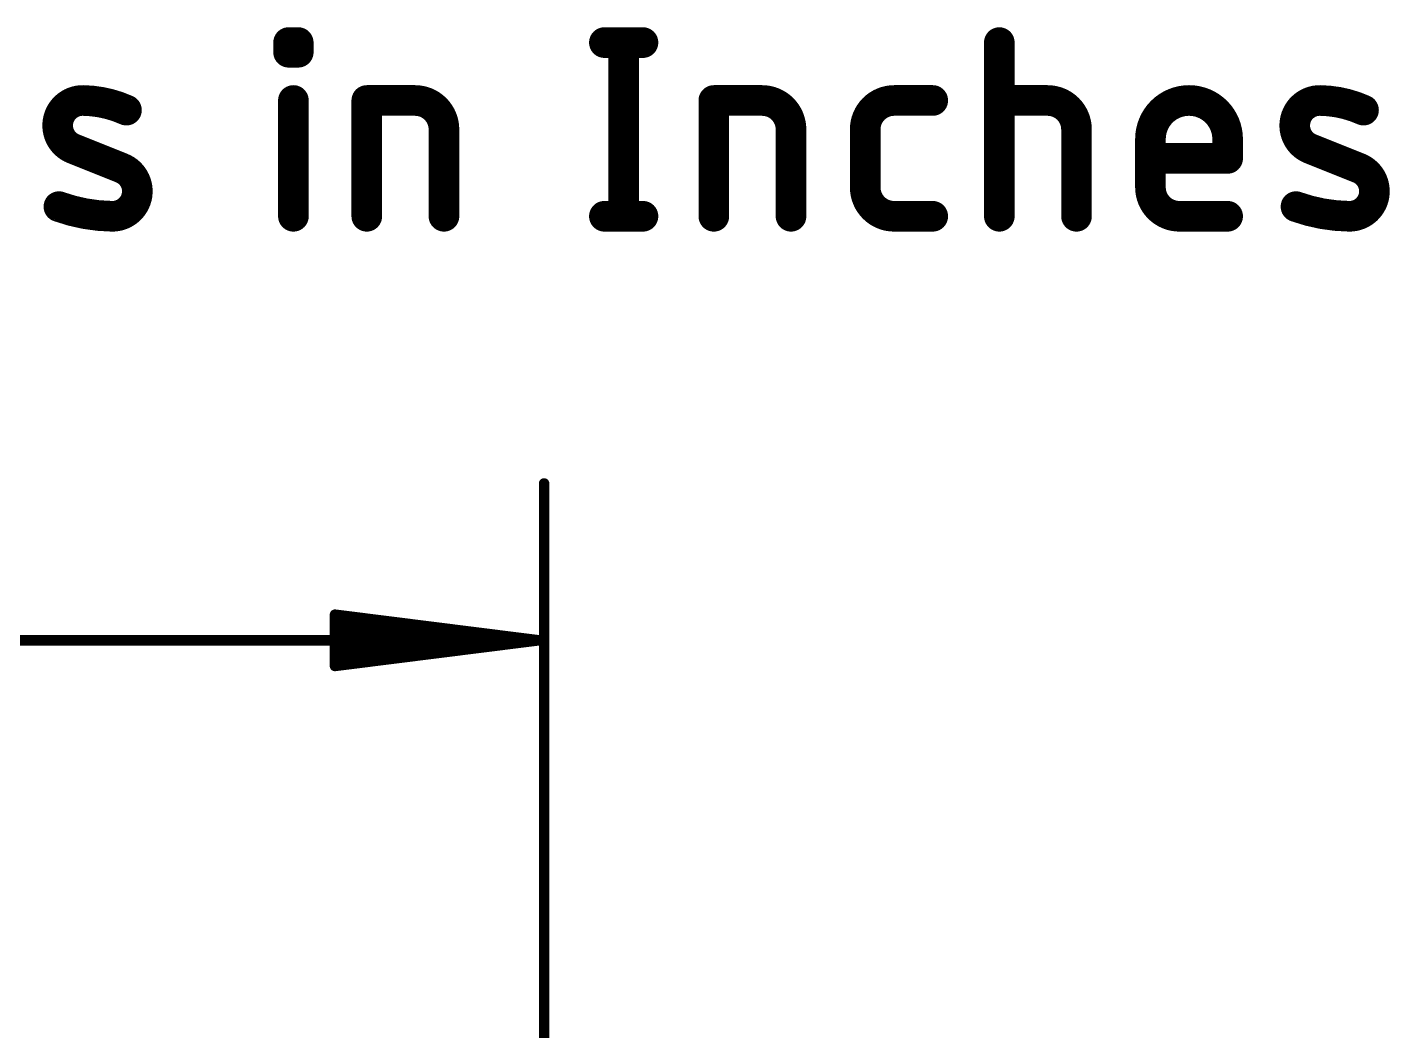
# Model space of a CAD drawing. Extents: x -25 to 77, y -62 to 26.
# Drawn here: x 18.97 to 35.91, y 13.18 to 25.65 of the extents above; entities that cross this region are included whole.
import ezdxf

# ---------------------------------------------------------------- set-up
doc = ezdxf.new("R2010")
doc.units = 0
doc.layers.add('47', color=253, linetype='CONTINUOUS')

msp = doc.modelspace()

# ---------------------------------------------------------------- linework, layer by layer
at = {"layer": '47'}
for points, const_width in [([(22.2232, 25.3436), (22.2232, 25.4635)], 0.381), ([(22.2232, 25.4635), (22.3432, 25.4635)], 0.381), ([(22.3432, 25.4635), (22.3432, 25.3436)], 0.381), ([(26.1495, 25.4635), (26.6292, 25.4635)], 0.381), ([(26.3893, 25.4635), (26.3893, 23.3045)], 0.381), ([(31.0597, 23.3045), (31.0597, 25.4635)], 0.381), ([(22.3432, 25.3436), (22.2232, 25.3436)], 0.381), ([(22.2832, 23.3045), (22.2832, 24.7438)], 0.381), ([(23.1953, 23.3045), (23.1953, 24.7438)], 0.381), ([(23.1953, 24.7438), (23.795, 24.7438)], 0.381), ([(27.5103, 23.3045), (27.5103, 24.7438)], 0.381), ([(27.5103, 24.7438), (28.11, 24.7438)], 0.381), ([(29.7522, 24.7438), (30.2319, 24.7438)], 0.381), ([(31.0597, 24.7438), (31.6594, 24.7438)], 0.381), ([(24.1549, 24.384), (24.1549, 23.3045)], 0.381), ([(28.4698, 24.384), (28.4698, 23.3045)], 0.381), ([(29.3923, 23.6643), (29.3923, 24.384)], 0.381), ([(32.0192, 24.384), (32.0192, 23.3045)], 0.381), ([(32.9387, 23.6643), (32.9387, 24.2641)], 0.381), ([(33.8983, 24.2641), (33.8983, 24.0242)], 0.381), ([(20.1472, 23.9042), (19.5475, 24.1441)], 0.381), ([(35.5279, 23.9042), (34.9282, 24.1441)], 0.381), ([(33.8983, 24.0242), (32.9387, 24.0242)], 0.381), ([(26.1495, 23.3045), (26.6292, 23.3045)], 0.381), ([(30.2319, 23.3045), (29.7522, 23.3045)], 0.381), ([(33.8983, 23.3045), (33.2986, 23.3045)], 0.381), ([(25.4, 12.7), (25.4, 19.984)], 0.13), ([(25.335, 18.034), (22.8, 18.3532)], 0.13), ([(22.8, 18.3532), (22.8, 17.7148)], 0.13), ([(25.335, 18.034), (22.8, 18.294)], 0.13), ([(25.335, 18.034), (22.8, 18.164)], 0.13), ([(25.335, 18.034), (0.065, 18.034)], 0.13), ([(22.8, 17.7148), (25.335, 18.034)], 0.13), ([(22.8, 17.904), (25.335, 18.034)], 0.13), ([(22.8, 17.774), (25.335, 18.034)], 0.13)]:
    msp.add_lwpolyline(points, dxfattribs=dict(at, const_width=const_width))
for points, const_width in [([(22.2232, 25.5587, 1), (22.2232, 25.3682)], 0.1905), ([(22.3185, 25.4635, 1), (22.128, 25.4635)], 0.1905), ([(22.4384, 25.4635, 1), (22.2479, 25.4635)], 0.1905), ([(22.3432, 25.3682, 1), (22.3432, 25.5587)], 0.1905), ([(26.1495, 25.5587, 1), (26.1495, 25.3682)], 0.1905), ([(26.4846, 25.4635, 1), (26.2941, 25.4635)], 0.1905), ([(26.6292, 25.3682, 1), (26.6292, 25.5587)], 0.1905), ([(31.1549, 25.4635, 1), (30.9644, 25.4635)], 0.1905), ([(22.2232, 25.4388, 1), (22.2232, 25.2483)], 0.1905), ([(22.128, 25.3436, 1), (22.3185, 25.3436)], 0.1905), ([(22.2479, 25.3436, 1), (22.4384, 25.3436)], 0.1905), ([(22.3432, 25.2483, 1), (22.3432, 25.4388)], 0.1905), ([(19.6674, 24.7438, 0.8318), (19.5475, 24.1441)], 0.381), ([(19.6688, 24.8391, 1), (19.6661, 24.6486)], 0.1905), ([(20.2072, 24.6239, 0.1025), (19.6674, 24.7438)], 0.381), ([(19.6661, 24.6486, 1), (19.6688, 24.8391)], 0.1905), ([(22.3784, 24.7438, 1), (22.1879, 24.7438)], 0.1905), ([(23.1953, 24.8391, 1), (23.1953, 24.6486)], 0.1905), ([(23.2906, 24.7438, 1), (23.1001, 24.7438)], 0.1905), ([(24.1549, 24.384, 0.4142), (23.795, 24.7438)], 0.381), ([(23.795, 24.8391, 1), (23.795, 24.6486)], 0.1905), ([(23.795, 24.6486, 1), (23.795, 24.8391)], 0.1905), ([(27.6055, 24.7438, 1), (27.415, 24.7438)], 0.1905), ([(27.5103, 24.8391, 1), (27.5103, 24.6486)], 0.1905), ([(28.4698, 24.384, 0.4142), (28.11, 24.7438)], 0.381), ([(28.11, 24.8391, 1), (28.11, 24.6486)], 0.1905), ([(28.11, 24.6486, 1), (28.11, 24.8391)], 0.1905), ([(29.7522, 24.7438, 0.4142), (29.3923, 24.384)], 0.381), ([(29.7522, 24.8391, 1), (29.7522, 24.6486)], 0.1905), ([(29.7522, 24.6486, 1), (29.7522, 24.8391)], 0.1905), ([(30.2319, 24.6486, 1), (30.2319, 24.8391)], 0.1905), ([(31.0597, 24.8391, 1), (31.0597, 24.6486)], 0.1905), ([(32.0192, 24.384, 0.4142), (31.6594, 24.7438)], 0.381), ([(31.6594, 24.8391, 1), (31.6594, 24.6486)], 0.1905), ([(31.6594, 24.6486, 1), (31.6594, 24.8391)], 0.1905), ([(33.8983, 24.2641, 1), (32.9387, 24.2641)], 0.381), ([(35.0481, 24.7438, 0.8318), (34.9282, 24.1441)], 0.381), ([(35.0495, 24.8391, 1), (35.0467, 24.6486)], 0.1905), ([(35.5878, 24.6239, 0.1025), (35.0481, 24.7438)], 0.381), ([(35.0467, 24.6486, 1), (35.0495, 24.8391)], 0.1905), ([(20.1681, 24.537, 1), (20.2463, 24.7107)], 0.1905), ([(35.5487, 24.537, 1), (35.6269, 24.7107)], 0.1905), ([(24.2501, 24.384, 1), (24.0596, 24.384)], 0.1905), ([(28.5651, 24.384, 1), (28.3746, 24.384)], 0.1905), ([(29.4876, 24.384, 1), (29.2971, 24.384)], 0.1905), ([(32.1145, 24.384, 1), (31.924, 24.384)], 0.1905), ([(24.0596, 24.384, 1), (24.2501, 24.384)], 0.1905), ([(28.3746, 24.384, 1), (28.5651, 24.384)], 0.1905), ([(29.2971, 24.384, 1), (29.4876, 24.384)], 0.1905), ([(31.924, 24.384, 1), (32.1145, 24.384)], 0.1905), ([(33.034, 24.2641, 1), (32.8435, 24.2641)], 0.1905), ([(33.9935, 24.2641, 1), (33.803, 24.2641)], 0.1905), ([(19.5828, 24.2325, 1), (19.5121, 24.0557)], 0.1905), ([(19.5121, 24.0557, 1), (19.5828, 24.2325)], 0.1905), ([(32.8435, 24.2641, 1), (33.034, 24.2641)], 0.1905), ([(33.803, 24.2641, 1), (33.9935, 24.2641)], 0.1905), ([(34.9635, 24.2325, 1), (34.8928, 24.0557)], 0.1905), ([(34.8928, 24.0557, 1), (34.9635, 24.2325)], 0.1905), ([(20.0272, 23.3045, 0.8318), (20.1472, 23.9042)], 0.381), ([(20.1826, 23.9927, 1), (20.1118, 23.8158)], 0.1905), ([(20.1118, 23.8158, 1), (20.1826, 23.9927)], 0.1905), ([(32.9387, 24.1194, 1), (32.9387, 23.9289)], 0.1905), ([(33.803, 24.0242, 1), (33.9935, 24.0242)], 0.1905), ([(33.8983, 23.9289, 1), (33.8983, 24.1194)], 0.1905), ([(35.4079, 23.3045, 0.8318), (35.5279, 23.9042)], 0.381), ([(35.5632, 23.9927, 1), (35.4925, 23.8158)], 0.1905), ([(35.4925, 23.8158, 1), (35.5632, 23.9927)], 0.1905), ([(29.3923, 23.6643, 0.4142), (29.7522, 23.3045)], 0.381), ([(29.4876, 23.6643, 1), (29.2971, 23.6643)], 0.1905), ([(29.2971, 23.6643, 1), (29.4876, 23.6643)], 0.1905), ([(32.9387, 23.6643, 0.4142), (33.2986, 23.3045)], 0.381), ([(33.034, 23.6643, 1), (32.8435, 23.6643)], 0.1905), ([(32.8435, 23.6643, 1), (33.034, 23.6643)], 0.1905), ([(19.3998, 23.5141, 1), (19.3353, 23.3348)], 0.1905), ([(19.3676, 23.4244, 0.083), (20.0272, 23.3045)], 0.381), ([(34.7805, 23.5141, 1), (34.716, 23.3348)], 0.1905), ([(34.7482, 23.4244, 0.083), (35.4079, 23.3045)], 0.381), ([(20.0286, 23.3997, 1), (20.0259, 23.2093)], 0.1905), ([(20.0259, 23.2093, 1), (20.0286, 23.3997)], 0.1905), ([(22.1879, 23.3045, 1), (22.3784, 23.3045)], 0.1905), ([(23.1001, 23.3045, 1), (23.2906, 23.3045)], 0.1905), ([(24.0596, 23.3045, 1), (24.2501, 23.3045)], 0.1905), ([(26.1495, 23.3998, 1), (26.1495, 23.2093)], 0.1905), ([(26.2941, 23.3045, 1), (26.4846, 23.3045)], 0.1905), ([(26.6292, 23.2093, 1), (26.6292, 23.3998)], 0.1905), ([(27.415, 23.3045, 1), (27.6055, 23.3045)], 0.1905), ([(28.3746, 23.3045, 1), (28.5651, 23.3045)], 0.1905), ([(29.7522, 23.3998, 1), (29.7522, 23.2093)], 0.1905), ([(29.7522, 23.2093, 1), (29.7522, 23.3998)], 0.1905), ([(30.2319, 23.2093, 1), (30.2319, 23.3998)], 0.1905), ([(30.9644, 23.3045, 1), (31.1549, 23.3045)], 0.1905), ([(31.924, 23.3045, 1), (32.1145, 23.3045)], 0.1905), ([(33.2986, 23.3998, 1), (33.2986, 23.2093)], 0.1905), ([(33.2986, 23.2093, 1), (33.2986, 23.3998)], 0.1905), ([(33.8983, 23.2093, 1), (33.8983, 23.3998)], 0.1905), ([(35.4093, 23.3997, 1), (35.4066, 23.2093)], 0.1905), ([(35.4066, 23.2093, 1), (35.4093, 23.3997)], 0.1905), ([(25.4325, 19.984, 1), (25.3675, 19.984)], 0.065), ([(22.8041, 18.3855, 1), (22.7959, 18.321)], 0.065), ([(22.8325, 18.3532, 1), (22.7675, 18.3532)], 0.065), ([(22.8033, 18.3263, 1), (22.7967, 18.2617)], 0.065), ([(22.8017, 18.1965, 1), (22.7983, 18.1315)], 0.065), ([(22.7983, 17.9365, 1), (22.8017, 17.8715)], 0.065), ([(25.3391, 18.0018, 1), (25.3309, 18.0662)], 0.065), ([(25.3309, 18.0018, 1), (25.3391, 18.0662)], 0.065), ([(25.3383, 18.0017, 1), (25.3317, 18.0663)], 0.065), ([(25.3317, 18.0017, 1), (25.3383, 18.0663)], 0.065), ([(25.3333, 18.0015, 1), (25.3367, 18.0665)], 0.065), ([(25.3367, 18.0015, 1), (25.3333, 18.0665)], 0.065), ([(25.335, 18.0015, 1), (25.335, 18.0665)], 0.065), ([(22.7967, 17.8063, 1), (22.8033, 17.7417)], 0.065), ([(22.7959, 17.747, 1), (22.8041, 17.6825)], 0.065), ([(22.7675, 17.7148, 1), (22.8325, 17.7148)], 0.065)]:
    msp.add_lwpolyline(points, format="xyb", dxfattribs=dict(at, const_width=const_width))

doc.saveas('drawing.dxf')
